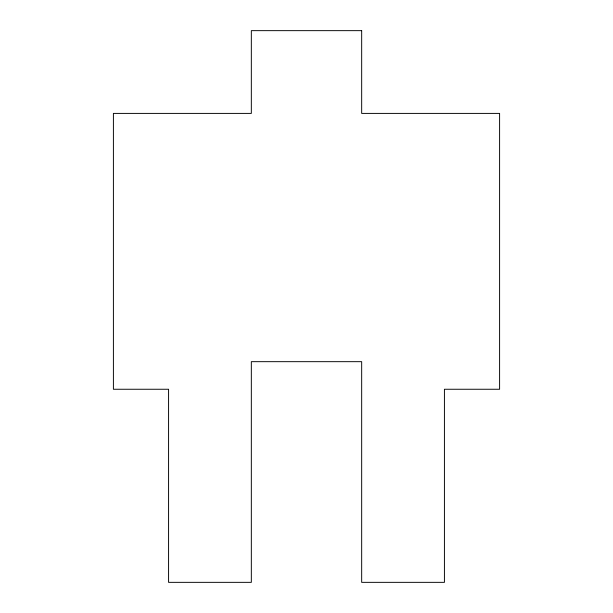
<?xml version="1.0" encoding="UTF-8"?>
<svg xmlns="http://www.w3.org/2000/svg" width="613" height="613" viewBox="0 0 613 613"><rect width="100%" height="100%" fill="white"/><g stroke="black" fill="none" stroke-linecap="round" stroke-linejoin="round"><path stroke-width="0.92" d="M361.67 30.65L251.33 30.65L251.33 113.405L113.405 113.405L113.405 389.255L168.575 389.255L168.575 582.35L251.33 582.35L251.33 361.67L361.67 361.67L361.67 582.35L444.425 582.35L444.425 389.255L499.595 389.255L499.595 113.405L361.67 113.405L361.67 30.65"/></g></svg>
